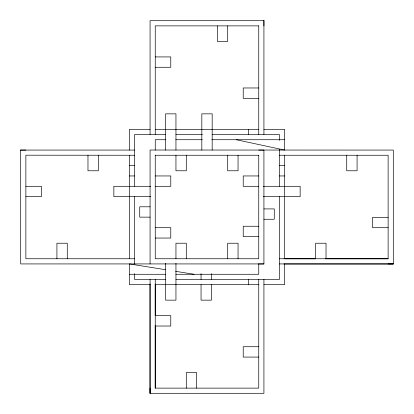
<?xml version="1.0" encoding="UTF-8"?>
<svg xmlns="http://www.w3.org/2000/svg" width="414" height="414" viewBox="0 0 414 414"><rect width="100%" height="100%" fill="white"/><g stroke="black" fill="none" stroke-linecap="round" stroke-linejoin="round"><path stroke-width="0.62" d="M263.977 20.7L150.075 20.7L150.075 134.55M258.802 25.875L155.25 25.875L155.25 134.55M263.925 25.875L263.925 20.7L263.925 134.55M155.25 56.925L170.775 56.925L170.775 67.275L155.25 67.275M258.75 87.975L243.225 87.975L243.225 98.325L258.75 98.325M150.075 129.375L129.375 129.375L129.375 150.075M155.25 129.375L258.75 129.375M263.925 129.375L284.625 129.375L284.625 150.075L236.311 139.725M165.6 134.55L134.55 134.55L134.55 186.3M175.95 134.55L202.472 134.55M212.175 134.55L279.45 134.55L279.45 140.372M165.543 139.725L155.25 139.725L155.25 150.075M175.836 139.725L202.213 139.725M211.864 139.725L284.625 139.725M134.55 150.075L20.7 150.075L25.875 150.075M134.55 155.25L25.875 155.198L25.875 258.75L134.55 258.75M155.25 155.25L258.75 155.25M279.45 155.25L388.125 155.25L388.125 258.802L325.378 258.802M129.375 165.6L134.55 165.6M279.45 165.6L284.625 165.6M129.375 175.95L134.55 175.95M155.25 175.95L170.775 175.95L170.775 186.3L155.25 186.3M258.75 175.95L243.225 175.95L243.225 186.3L258.75 186.3M279.45 175.95L284.625 175.95M25.875 186.3L41.4 186.3L41.4 196.65L25.875 196.65M150.722 186.3L113.85 186.3L113.85 196.65L150.722 196.65M263.278 186.3L300.15 186.3L300.15 196.65L263.278 196.65M150.075 206.793L139.725 206.793L139.725 217.143L150.075 217.143M263.925 208.915L274.275 208.915L274.275 219.265L263.925 219.265M388.125 217.35L372.6 217.35L372.6 227.7L388.125 227.7M258.75 226.251L243.225 226.251L243.225 236.601L258.75 236.601M155.25 227.7L170.775 227.7L170.775 238.05L155.25 238.05M279.45 258.75L388.125 258.75M283.978 258.802L315.675 258.802M263.925 263.925L20.7 263.925L20.7 150.023M279.45 263.925L393.3 263.925L388.125 263.925M258.75 263.977L263.925 263.977L263.925 150.075L258.75 150.075M283.978 263.977L393.3 263.977L393.3 150.075L150.075 150.023L150.075 263.977M129.375 274.275L165.6 274.275M175.95 274.275L258.75 274.275L258.75 263.925M165.6 279.45L134.55 279.45L134.55 273.628M175.95 279.45L279.45 279.45L279.45 196.65M150.075 284.625L129.375 284.625L129.375 263.925L165.522 269.711M155.25 284.625L258.75 284.625M263.925 284.625L284.625 284.625L284.625 263.977M155.25 315.675L170.775 315.675L170.775 326.025L155.25 326.025M258.75 346.725L243.225 346.725L243.225 357.075L258.75 357.075M150.075 388.125L150.075 393.3L150.075 279.45M175.671 271.33L194.062 274.275M357.075 155.25L357.075 170.775L346.725 170.775L346.725 155.25M326.025 258.75L326.025 243.225L315.675 243.225L315.675 258.75M284.625 155.25L284.625 258.75M279.45 149.428L279.45 186.3M263.925 279.45L263.925 393.3L150.023 393.3L150.023 283.978M258.75 25.875L258.75 134.55M258.75 155.198L258.75 258.75L155.25 258.75L155.25 155.198M258.75 279.45L258.75 388.125L155.198 388.125L155.198 325.378M248.4 129.375L248.4 134.55M248.4 279.45L248.4 284.625M238.05 155.25L238.05 170.775L227.7 170.775L227.7 155.198M238.05 258.75L238.05 243.225L227.7 243.225L227.7 258.75M227.7 25.875L227.7 41.4L217.35 41.4L217.35 25.875M212.175 150.075L212.175 113.85L201.825 113.85L201.825 150.075M211.399 273.628L211.399 279.481M211.399 284.625L211.399 300.15L201.049 300.15L201.049 284.625M201.049 273.628L201.049 279.481M196.65 388.125L196.65 372.6L186.3 372.6L186.3 388.125M186.3 155.25L186.3 170.775L175.95 170.775L175.95 155.25M186.3 258.75L186.3 243.225L175.95 243.225L175.95 258.75M175.95 150.075L175.95 113.85L165.6 113.85L165.6 150.075M175.95 263.278L175.95 300.15L165.6 300.15L165.6 263.278M155.25 279.45L155.25 388.125M155.198 283.978L155.198 315.675M134.55 196.65L134.55 263.925M129.375 155.25L129.375 258.75M98.325 155.25L98.325 170.775L87.975 170.775L87.975 155.25M67.275 258.75L67.275 243.225L56.925 243.225L56.925 258.75"/></g></svg>
